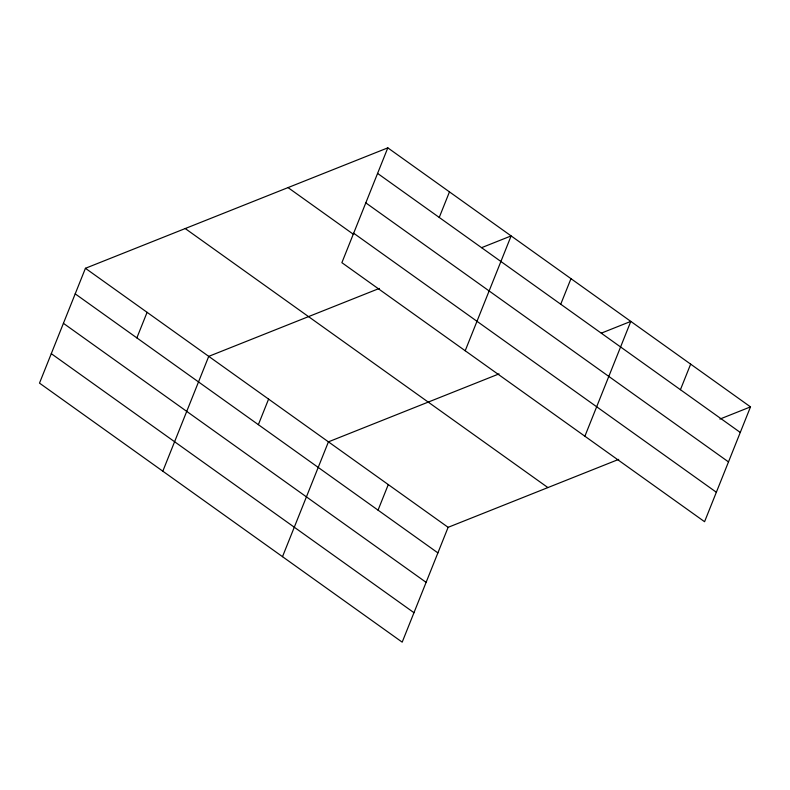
<?xml version="1.0" encoding="UTF-8"?>
<svg xmlns="http://www.w3.org/2000/svg" width="790" height="790" viewBox="0 0 790 790"><rect width="100%" height="100%" fill="white"/><g stroke="black" fill="none" stroke-linecap="round" stroke-linejoin="round"><path stroke-width="1.19" d="M387.811 147.849L341.882 262.675L704.571 521.706L750.5 406.88L387.811 147.849L85.429 268.294L39.5 383.12L402.189 642.152L448.118 527.325L618.728 459.365M136.858 337.893L147.088 312.327M162.809 471.196L208.738 356.359L379.358 288.409M258.36 424.674L268.59 399.108M282.504 556.674L328.433 441.847L499.043 373.887M439.24 217.447L449.471 191.881M378.045 510.152L388.275 484.586M465.201 350.75L511.13 235.914L481.643 247.655M560.742 304.219L570.973 278.653M584.886 436.228L630.815 321.392L601.328 333.143M680.427 389.697L690.658 364.131M719.888 419.075L750.5 406.88M377.59 173.415L740.269 432.446M365.81 202.872L728.489 461.903M353.663 233.218L716.352 492.249M288.024 187.595L353.663 234.472M185.216 228.547L547.905 487.578M85.429 268.294L448.118 527.325M75.208 293.86L437.887 552.891M63.417 323.317L426.106 582.349M51.281 353.663L413.97 612.694"/></g></svg>
